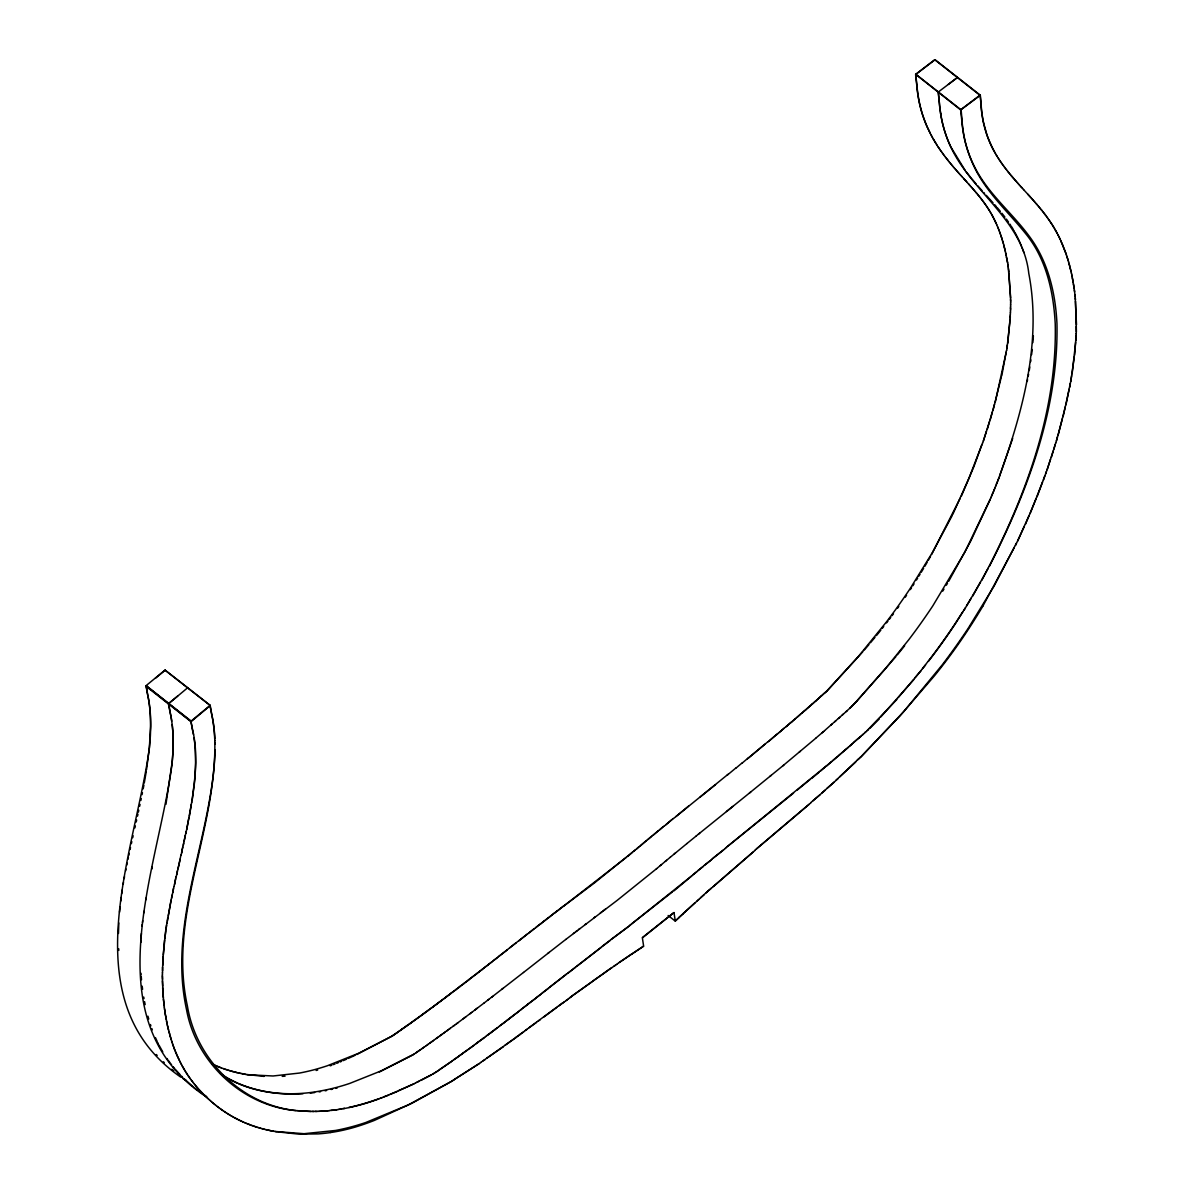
<?xml version="1.0" encoding="UTF-8"?>
<svg xmlns="http://www.w3.org/2000/svg" width="1194" height="1194" viewBox="0 0 1194 1194"><rect width="100%" height="100%" fill="white"/><g stroke="black" fill="none" stroke-linecap="round" stroke-linejoin="round"><path stroke-width="1.5" d="M162.354 974.02L162.533 979.304M1010.691 304.455L1010.542 302.709M1076.51 324.813L1075.212 297.978M162.533 974.155L162.384 972.289M1010.676 306.082L1010.527 304.336M118.49 933.454L118.818 922.947M162.548 972.423L162.488 967.05M1010.512 305.948L1010.617 309.35M1076.316 326.41L1076.287 333.529M162.578 970.677L162.891 958.17M1010.482 307.589L1010.572 310.992M1076.361 331.768L1075.51 301.216M1010.512 312.634L1010.408 310.858M162.712 965.424L163.011 956.379M1010.452 314.291L1010.348 312.515M1076.212 335.29L1076.122 333.395M1010.273 314.156L1010.288 317.619M1076.048 335.156L1075.928 340.633M140.847 942.409L140.937 940.633M1010.199 315.813L1010.079 320.962M1075.958 336.932L1074.675 355.14M141.041 938.842L141.414 933.454M1010.02 319.156L1007.766 343.23M1033.362 335.902L1032.87 342.648M163.175 956.513L164.503 939.976M1075.645 342.29L1072.122 373.841M163.294 954.722L165.697 930.663M1009.796 322.499L1006.975 348.514M119.549 912.186L120.072 906.724M142.071 926.171L142.265 924.335M1032.213 349.484L1031.601 354.663M142.459 922.499L142.683 920.649M1074.301 356.857L1070.809 381.483M164.876 938.26L166.533 925.007M120.698 901.201L121.176 897.485M143.638 913.201L143.907 911.335M1030.646 361.663L1030.9 359.901M121.684 893.739L122.251 889.993M1007.348 344.857L1006.691 350.305M166.13 928.917L166.847 923.111M146.534 769.757L149.384 747.548L150.534 726.34A300.052 149.369 -51.8 0 0 150.399 717.863L150.325 716.206A285.112 141.937 -51.8 0 0 150.011 711.266L149.713 708.027A261.71 130.28 -51.8 0 0 147.802 695.49L146.101 685.64L165.145 669.998M192.1 800.696L194.338 783.965A355.155 176.802 -51.8 0 0 194.876 778.503L195.577 767.802A301.142 149.907 -51.8 0 0 195.741 762.578L195.413 749.071A248.755 123.833 -51.8 0 0 194.622 740.967A240.009 119.49 -51.8 0 0 194.174 737.817A236.651 117.818 -51.8 0 0 193.637 734.713A233.875 116.43 -51.8 0 0 192.667 730.146L191.01 721.683L210.01 705.758L211.666 714.221A242.904 120.922 -51.8 0 1 212.353 717.31A261.904 130.385 -51.8 0 1 213.278 722.489L213.532 724.161A274.53 136.668 -51.8 0 1 214.517 733.056A283.635 141.19 -51.8 0 1 214.845 738.519M191.786 802.592L194.174 783.831A354.543 176.503 -51.8 0 0 194.712 778.369A328.977 163.772 -51.8 0 0 195.234 771.205L195.547 763.354A302.977 150.817 -51.8 0 0 195.488 754.966A283.784 141.28 -51.8 0 0 195.174 748.325A272.322 135.564 -51.8 0 0 194.756 743.444L194.01 737.683M146.235 771.652L144.265 783.07M167.011 923.246L167.787 917.41M191.622 802.458L189.443 815.965M1001.751 375.871L1006.527 350.17M1029.825 366.991L1029.243 370.573M167.324 921.35L171.055 900.067M191.309 804.353L186.727 829.531M1006.244 351.946L995.199 402.423M1071.645 375.617L1069.72 387.274M123.176 884.306L123.489 882.411M145.728 899.977L146.056 898.067M168.294 915.619L171.861 896.187M124.176 878.59L124.519 876.665M1028.273 376.006L1028.601 374.185M143.922 784.995L143.19 788.846M1070.287 383.274L1065.973 404.87M165.936 804.338L172.279 761.22A345.797 172.145 -51.8 0 0 172.563 757.638A318.007 158.309 -51.8 0 0 173.115 745.325A281.978 140.37 -51.8 0 0 172.831 731.803L172.712 730.161A264.292 131.564 -51.8 0 0 172.264 725.295L171.414 718.967A246.845 122.892 -51.8 0 0 170.563 714.34L168.653 703.535M188.906 817.756L185.906 833.442M125.624 870.904L125.997 868.963M1027.213 381.468L1027.571 379.647M142.056 794.652L142.444 792.712M1069.182 389.08L1063.078 416.781M126.773 865.098L127.176 863.158M140.862 800.473L141.265 798.532M171.623 898.261L172.264 894.231M172.429 894.366L173.503 888.366M127.982 859.262L128.4 857.322M139.638 806.323L140.056 804.368M172.831 892.411L173.921 886.411M186.16 831.352L183.354 845.218M128.818 855.367L129.236 853.411M138.385 812.189L138.802 810.233M185.324 835.263L184.055 841.158M151.877 869.008L152.295 867.038M174.085 886.545L175.652 878.575M137.534 816.114L137.952 814.144M174.518 884.59L176.085 876.605M130.086 849.501L130.519 847.546M183.622 843.113L181.145 855.068M136.22 821.994L136.668 820.039M131.385 843.621L131.818 841.651M176.249 876.739L177.413 870.695M182.742 847.053L181.861 850.994M134.907 827.89L135.355 825.935M132.698 837.725L133.146 835.755M176.697 874.769L180.981 854.934M181.592 853.098L182.025 851.128M178.025 868.859L180.249 859.008M1001.169 377.602L993.065 410.109M1065.332 406.721L1058.197 434.87M1062.391 418.646L1056.436 440.959M994.512 404.214L990.244 419.751M992.348 411.9L987.229 429.422M1057.451 436.765L1055.824 442.989M1055.66 442.855L1053.959 449.108M1055.048 444.899L1051.362 457.302M989.483 421.542L983.363 441.079M1012.676 438.422L999.438 476.302M1053.153 451.019L1047.198 469.675M986.438 431.228L982.692 443.019M1050.511 459.227L1045.735 473.824M982.513 442.899L973.946 466.511L961.289 496.316M981.841 444.84L968.946 478.242L952.797 514.405M1046.302 471.615L1043.481 480.048M1044.825 475.764L1037.093 496.764M1000.184 474.331C1022.915 410.527 1041.914 341.394 1028.78 273.381C1022.84 219.338 970.274 191.338 949.723 144.653A371.528 184.951 -51.8 0 1 948.006 140.564A344.827 171.667 -51.8 0 1 946.409 136.325L946.141 135.549A309.156 153.907 -51.8 0 1 944.2 129.609L942.917 124.952A277.933 138.355 -51.8 0 1 940.588 113.34M1042.556 482.003L1030.123 513.614M999.915 475.496L997.93 480.227M999.169 477.466L996.378 484.152M997.632 481.406L995.602 486.137M994.811 488.107L996.065 485.361M1036.079 498.734L1025.482 524.196M994.005 490.077L995.259 487.331M994.468 489.316L992.378 494.032M993.647 491.301L991.542 496.017M990.707 498.002L991.99 495.256M991.154 497.241L964.677 552.494L932.857 605.791A325.007 161.787 -51.8 0 1 928.992 611.567L927.678 613.492A319.843 159.22 -51.8 0 1 918.365 626.76A296.291 147.504 -51.8 0 1 915.649 630.507A318.664 158.638 -51.8 0 1 912.888 634.238A312.335 155.489 -51.8 0 1 908.694 639.82L885.112 669.118L858.396 699.311M990.304 499.241L970.618 541.3L948.693 581.284M1029.049 515.599L1017.586 541.181M1024.362 526.181L1015.527 545.449M960.2 498.182L931.604 554.509M1016.392 543.18L994.154 585.97L968.274 628.193A351.454 174.966 -51.8 0 1 964.095 634.432L962.677 636.506A355.066 176.757 -51.8 0 1 959.842 640.641A341.693 170.1 -51.8 0 1 954.051 648.849A333.738 166.145 -51.8 0 1 948.14 656.984A338.753 168.638 -51.8 0 1 942.096 665.043L903.679 711.669L860.993 756.877M1014.318 547.449L982.722 606.388M952.319 515.36L932.245 552.807L910.425 588.149A325.007 161.787 -51.8 0 1 906.544 593.925L905.246 595.836A319.843 159.22 -51.8 0 1 895.933 609.119A296.291 147.504 -51.8 0 1 893.202 612.865A318.664 158.638 -51.8 0 1 890.455 616.597A312.335 155.489 -51.8 0 1 886.246 622.164L858.068 656.894L827.352 690.654M981.811 580.269C1023.571 501.599 1057.377 414.169 1055.227 323.798C1053.571 292.739 1046.66 260.456 1027.109 235.457C1008.229 211.562 984.229 190.95 972.155 162.309A371.528 184.951 -51.8 0 1 970.438 158.205A344.827 171.667 -51.8 0 1 968.841 153.981L968.573 153.19A309.156 153.907 -51.8 0 1 966.633 147.25L965.349 142.593A277.933 138.355 -51.8 0 1 963.021 130.982L962.946 130.445A290.903 144.817 -51.8 0 1 962.23 125.206A266.486 132.653 -51.8 0 1 961.737 120.146L960.603 109.833L915.858 74.446M989.423 566.269C1027.631 491.331 1058.66 408.751 1056.959 323.484C1055.496 293.933 1048.571 263.695 1031.362 239.158C1014.034 214.413 989.289 195.338 975.274 168.19A380.916 189.622 -51.8 0 1 973.334 164.339A355.528 176.996 -51.8 0 1 970.931 158.966L970.349 157.578A325.992 162.28 -51.8 0 1 968.737 153.325A309.186 153.922 -51.8 0 1 966.797 147.384L965.513 142.728A283.635 141.19 -51.8 0 1 964.409 137.877A274.53 136.668 -51.8 0 1 962.946 129.37L962.722 127.668A261.904 130.385 -51.8 0 1 962.319 123.982A243.024 120.982 -51.8 0 1 961.916 118.758L961.095 109.639L980.319 95.236L981.125 104.356A233.875 116.43 -51.8 0 0 981.364 107.729A236.651 117.818 -51.8 0 0 981.677 111.012A240.009 119.49 -51.8 0 0 982.08 114.236A248.755 123.833 -51.8 0 0 983.722 123.4L986.886 134.668A301.142 149.907 -51.8 0 0 988.319 138.623L991.602 146.161A355.155 176.802 -51.8 0 0 993.408 149.757L994.035 150.922M988.184 568.135L972.647 596.164M980.513 582.12L964.23 609.955M930.484 556.494L928.216 560.464M927.081 562.434L924.768 566.389M946.335 585.224L947.514 583.254M971.289 598.015L966.498 605.895M965.289 607.865L955.454 623.567A325.141 161.862 -51.8 0 1 951.588 629.342L950.29 631.268A328.768 163.668 -51.8 0 1 946.335 636.984A318.813 158.712 -51.8 0 1 940.962 644.536L939.603 646.417A318.589 158.608 -51.8 0 1 935.484 652.014A312.44 155.533 -51.8 0 1 931.29 657.596L928.454 661.297M962.827 611.776L955.29 623.447A325.007 161.787 -51.8 0 1 951.424 629.223L950.111 631.133A319.843 159.22 -51.8 0 1 940.797 644.417A296.291 147.504 -51.8 0 1 938.081 648.163A318.664 158.638 -51.8 0 1 935.32 651.879A312.335 155.489 -51.8 0 1 931.126 657.461L922.499 668.536M905.276 597.179L906.544 595.299M892.112 615.611L893.47 613.791M889.366 619.253L890.739 617.432M886.56 622.88L887.963 621.074M925.574 664.983L915.111 677.685M921.201 670.506L898.261 697.565M897.351 654.849L903.216 647.566A311.44 155.041 -51.8 0 0 904.649 645.745M876.456 635.566L879.396 631.954A317.888 158.25 -51.8 0 0 880.844 630.133M895.873 656.67L856.799 701.027M874.978 637.372L870.471 642.775M913.783 679.64L880.829 716.952M868.948 644.581L864.352 649.969M862.799 651.76L826.084 691.789M896.858 699.49L867.172 730.489M855.188 702.759L858.352 699.46M879.396 718.818L869.859 728.355M853.591 704.46L856.74 701.191M851.979 706.176L855.128 702.908M853.501 704.609L849.785 708.296M851.889 706.326L846.009 711.714M859.232 758.593L899.918 715.967L934.32 675.983A344.051 171.279 -51.8 0 0 939.036 670.088L940.588 668.103A299.604 149.146 -51.8 0 0 948.215 658.133L949.708 656.133A265.083 131.967 -51.8 0 0 954.155 650.058A292.321 145.519 -51.8 0 0 972.319 623.223A336.201 167.369 -51.8 0 0 982.722 606.373M857.307 760.175L858.74 758.787M860.486 757.071L839.591 776.936M855.725 762.011L836.009 780.219M679.222 917.44L675.326 921.096L673.968 912.574L642.506 937.753M679.043 917.395L695.102 902.664M682.774 914.126L675.162 921.022L668.147 915.499M682.61 914.097L704.251 894.56M837.964 778.712L827.039 788.309M697.072 901.022L698.863 899.395M834.397 781.98L821.651 793.1M825.935 691.759L812.204 704.176M824.83 692.923L827.203 690.625M824.681 692.893L821.039 696.326M847.262 710.624L824.517 730.668M868.605 729.489L849.486 746.116M700.46 897.813L711.221 888.187M842.218 715.102L843.471 713.967M864.65 732.743L865.919 731.623M820.89 696.281L815.995 700.818M705.833 892.993L709.43 889.784M862.292 735.131L863.561 733.997M838.427 718.504L839.695 717.385M861.023 736.25L858.501 738.489M709.639 889.754L754.802 850.576M825.412 790.04L812.621 800.995M815.845 700.774L809.666 706.4M834.636 721.818L835.904 720.713M858.337 738.355L853.277 742.802M713.236 886.56L752.996 852.128M808.413 707.505L812.039 704.132M830.845 725.161L832.114 724.042M820.009 794.816L810.816 802.562M808.248 707.46L804.607 710.818M809.517 706.341L805.875 709.714M852.173 744.041L845.845 749.548M804.457 710.758L797.01 717.4M802.084 713.027L805.726 709.669M848.218 747.22L842.054 752.817M821.979 732.862L824.517 730.698M845.68 749.414L838.084 755.951M810.98 802.696L756.444 848.904M800.652 714.057L791.935 721.743M823.248 731.803L815.636 738.31M809.174 804.263L754.638 850.441M795.592 718.415L790.667 722.833M840.785 753.907L826.815 765.787M815.651 738.34L782.592 766.026M836.815 757.041L833.009 760.279M790.518 722.758L785.592 727.146M791.786 721.683L786.861 726.071M627.611 856.561L635.059 850.009M672.476 891.858L629.238 925.723M831.725 761.354L820.472 771.13M784.159 728.146L776.697 734.638M786.712 725.997L779.249 732.504M673.923 890.918L691.714 875.993M632.521 852.143L594.657 882.784L563.822 905.992M656.685 868.605L617.104 900.425L565.747 939.469M826.651 765.652L725.952 847.695M633.954 851.203L638.88 846.8M636.506 849.068L646.506 840.457M656.401 868.844L666.565 860.337M180.757 1077.122C70.491 1000.841 135.086 853.65 149.295 748.534A354.543 176.503 -51.8 0 0 149.832 743.086A328.977 163.772 -51.8 0 0 150.369 735.922L150.683 728.071A302.977 150.817 -51.8 0 0 150.623 719.669A283.784 141.28 -51.8 0 0 150.295 713.027A272.322 135.564 -51.8 0 0 149.877 708.146L149.131 702.385A236.755 117.863 -51.8 0 0 148.593 699.281A234.009 116.49 -51.8 0 0 147.638 694.714L146.071 686.177M168.414 703.908L170.07 712.37A234.009 116.49 -51.8 0 1 171.04 716.922A236.755 117.863 -51.8 0 1 171.563 720.042L171.742 721.206M193.473 734.579A234.009 116.49 -51.8 0 0 192.503 730.012L190.936 721.474M776.548 734.549L767.802 742.056M777.816 733.489L769.07 740.996M660.207 865.65L661.476 864.575M799.144 752.31L800.413 751.235M640.312 845.874L651.596 836.233M665.297 861.396L670.386 857.158M819.203 772.19L811.562 778.533M155.295 678.371L165.13 670.207L210.189 705.43L165.205 670.237M168.563 703.729L187.562 687.848M209.995 705.505L191.144 721.072L146.265 685.774L190.995 721.37M647.954 839.516L657.969 830.994M767.638 741.967L748.698 757.772M670.386 857.158L686.938 843.546M692.818 874.814L703.162 866.531M810.129 779.458L797.383 789.95M653.043 835.307L663.058 826.815M765.1 744.086L747.429 758.817M674.192 854.009L675.476 852.949M696.803 871.784L631.522 924.022M697.908 870.59L710.818 860.277M783.876 764.996L749.459 793.025M168.697 703.415L177.727 696.012M659.401 830.069L664.342 825.77M704.266 865.351L712.087 859.232M664.506 825.89L671.983 819.547M665.774 824.845L673.267 818.502M686.938 843.531L695.863 836.278M769.861 776.458L771.13 775.428M793.562 793.07L727.221 846.665M742.325 762.966L748.534 757.683M711.923 859.098L723.564 849.904M713.191 858.068L724.833 848.874M673.431 818.621L688.565 806.114M675.968 816.547L728.131 774.234M735.952 768.145L742.161 762.876M695.863 836.263L750.727 791.995M698.415 834.188L699.684 833.158M727.012 775.369L735.788 768.055M724.668 848.74L726.116 847.83M700.221 796.965L715.534 784.637M726.474 811.532L732.862 806.398M626.178 857.516L557.419 910.918M673.894 912.574L642.342 937.618L643.641 946.245L632.223 953.782M509.868 947.693L516.271 942.678M498.346 956.707L527.778 933.678M507.465 949.797L493.226 960.707M518.987 940.782L534.181 928.678M497.226 957.812L488.107 964.692M529.226 932.783L539.315 924.693M523.509 972.468L549.106 952.439M523.509 972.453L491.48 997.333M547.822 953.424L565.747 939.454M549.777 987.095L566.419 974.08M542.091 993.095L610.149 940.439M548.658 988.229L535.688 998.094M567.866 973.214L575.553 967.215M492.107 961.797L484.257 967.677M535.628 927.783L540.583 923.693M488.271 964.797L481.704 969.677M540.986 994.229L528.017 1004.064M576.821 966.215L601.164 947.32M535.867 998.229L522.882 1008.034M539.479 924.798L544.434 920.708M540.748 923.798L548.27 917.723M479.137 971.662L484.421 967.782M544.598 920.813L557.255 910.798M481.854 969.767L476.57 973.647M528.181 1004.199L520.315 1010.02M548.434 917.843L554.688 912.783M479.301 971.752L471.451 977.602M476.734 973.737L468.884 979.573M501.734 989.408L503.017 988.408M521.778 1009.169L517.763 1012.005M554.852 912.888L563.658 905.873M471.615 977.707L467.6 980.572M573.433 933.499L574.717 932.514M576.001 931.529L577.284 930.529M519.211 1011.139L512.629 1015.945M517.927 1012.139L511.345 1016.945M469.048 979.677L463.75 983.528M467.764 980.662L459.899 986.468M578.568 929.544L579.851 928.559M492.764 996.333L483.794 1003.244M487.63 1000.274L488.913 999.288M602.283 946.2L628.119 926.828M512.793 1016.079L508.778 1018.9M511.51 1017.064L507.495 1019.885M934.753 59.7L915.574 74.416L916.708 84.714A266.247 132.534 -51.8 0 0 917.201 89.789A289.217 143.981 -51.8 0 0 918.47 98.401A300.992 149.832 -51.8 0 0 919.455 103.326A310.186 154.414 -51.8 0 0 921.007 109.624A326.365 162.474 -51.8 0 0 922.813 115.654L923.813 118.549A344.782 171.637 -51.8 0 0 925.41 122.788A371.707 185.04 -51.8 0 0 927.111 126.877L930.38 133.534M938.171 92.192L939.305 102.49A266.486 132.653 -51.8 0 0 939.797 107.564A290.903 144.817 -51.8 0 0 940.514 112.788L940.588 113.34M948.275 84.446L957.543 77.416L938.35 91.968L939.439 103.43A265.784 132.31 -51.8 0 0 939.976 108.744L940.976 115.624A303.097 150.892 -51.8 0 0 945.782 134.474M935.111 59.775L980.14 95.102L960.603 109.833M463.914 983.617L458.615 987.438M584.97 924.619L586.254 923.649M506.211 1020.87L508.957 1019.034M507.674 1020.019L503.659 1022.825M460.063 986.557L456.048 989.408M458.78 987.542L450.914 993.304M483.779 1003.229L472.242 1012.019M611.253 939.32L630.686 924.902M505.107 1021.974L501.092 1024.78M503.823 1022.959L499.808 1025.765M456.212 989.498L449.631 994.274M501.256 1024.915L498.525 1026.736M593.955 917.768L595.239 916.798M474.809 1010.079L477.361 1008.109M498.689 1026.87L494.659 1029.646M497.405 1027.84L492.092 1031.586M448.347 995.244L451.078 993.393M447.063 996.214L449.795 994.363M456.809 1023.571L472.227 1012.005M494.838 1029.78L490.809 1032.556M445.78 997.184L448.511 995.333M447.228 996.303L440.646 1001.035M445.944 997.259L439.362 1002.005M600.373 912.917L601.672 911.947M602.955 910.977L605.522 909.052M469.66 1013.945L470.943 1012.975M492.271 1031.72L488.242 1034.482M490.973 1032.691L486.958 1035.452M465.809 1016.84L463.242 1018.766M488.406 1034.616L485.674 1036.407M438.064 1002.96L440.81 1001.124M485.839 1036.541L483.092 1038.332M436.78 1003.915L439.511 1002.079M435.497 1004.87L438.228 1003.035M484.555 1037.496L477.958 1042.153M483.272 1038.467L480.525 1040.243M434.213 1005.826L436.944 1003.99M432.929 1006.781L435.661 1004.945M458.093 1022.601L455.526 1024.527M480.689 1040.377L475.376 1044.049M434.377 1005.9L427.78 1010.587M430.347 1008.691L433.079 1006.855M427.153 1045.049L455.526 1024.497M478.122 1042.287L462.496 1053.451M529.002 1027.706L562.105 1003.259M536.524 1022.392L525.33 1030.422M538.36 1021.034L540.21 1019.676M543.882 1016.96L556.762 1007.452M430.512 1008.766L426.482 1011.527M452.944 1026.407L454.227 1025.452M527.33 1029.183L519.808 1034.482M523.659 1031.9L516.136 1037.183M558.598 1006.094L571.463 996.632M474.257 1045.138L469.108 1048.899M562.27 1003.378L564.105 1002.035M519.972 1034.616L505.092 1045.213M565.956 1000.676L567.792 999.333M425.198 1012.467L427.93 1010.646M423.915 1013.407L426.646 1011.602M449.078 1029.243L450.362 1028.303M569.463 997.856L593.552 980.647M516.301 1037.302L486.674 1058.272M422.616 1014.348L425.362 1012.542M421.333 1015.288L424.064 1013.482M446.511 1031.123L447.795 1030.183M422.78 1014.422L417.467 1018.094M421.497 1015.363L413.602 1020.885M443.929 1033.004L445.213 1032.064M467.824 1049.839L458.615 1056.227M571.389 996.438L604.597 972.797M442.631 1033.944L440.064 1035.81M417.616 1018.154L411.02 1022.736M462.66 1053.586L453.451 1059.914M438.765 1036.735L436.183 1038.586M503.42 1046.675L482.988 1060.809M413.751 1020.945L409.721 1023.661M458.794 1056.362L439.228 1069.869M411.169 1022.795L407.139 1025.497M409.885 1023.706L405.841 1026.407M433.601 1040.437L429.736 1043.183M593.493 980.528L606.433 971.498M404.557 1027.318L407.288 1025.542M452.332 1060.973L435.347 1072.54M403.259 1028.228L406.005 1026.452M401.975 1029.138L404.706 1027.362M428.437 1044.108L425.855 1045.959M400.677 1030.049L403.423 1028.273M379.379 1071.988L412.915 1054.944L425.855 1045.929M604.507 972.722L617.492 963.797M402.124 1029.183L398.095 1031.855M424.557 1046.825L421.975 1048.645M606.358 971.423L611.865 967.573M400.826 1030.094L396.796 1032.765M395.498 1033.661L398.244 1031.9M420.676 1049.541L415.497 1053.123M613.806 966.349L615.641 965.08M394.199 1034.556L396.945 1032.795M392.916 1035.452L395.647 1033.691M617.388 963.752L643.476 946.17M484.988 1059.675L481.137 1062.078M391.617 1036.332L394.363 1034.586M393.065 1035.482L356.722 1054.541M438.094 1070.899L432.631 1074.018M619.223 962.483L632.089 953.737M391.766 1036.362L358.678 1053.242L327.365 1065.749A312.425 155.533 -51.8 0 1 321.022 1067.764A307.5 153.071 -51.8 0 1 314.783 1069.57A319.813 159.205 -51.8 0 1 305.53 1071.824L304.007 1072.152A325.126 161.847 -51.8 0 1 299.455 1073.063L273.068 1075.988L247.546 1074.734M414.199 1054.004L381.125 1070.884L349.797 1083.391A312.425 155.533 -51.8 0 1 343.469 1085.421A307.5 153.071 -51.8 0 1 337.215 1087.212A319.813 159.205 -51.8 0 1 327.962 1089.48L326.44 1089.809A325.126 161.847 -51.8 0 1 321.887 1090.704C287.545 1097.45 249.815 1093.54 220.353 1073.54M481.316 1062.212L453.884 1079.794M479.466 1063.466L452.048 1080.913M453.705 1080.122L411.975 1103.241L374.364 1120.42A344.185 171.339 -51.8 0 1 369.11 1122.42L367.364 1123.061A299.649 149.175 -51.8 0 1 358.737 1125.987L357.036 1126.524A265.113 131.967 -51.8 0 1 353.648 1127.539A292.306 145.519 -51.8 0 1 330.648 1132.509M451.869 1081.242L408.154 1104.972L365.648 1122.554A338.753 168.638 -51.8 0 1 360.498 1124.226A333.738 166.145 -51.8 0 1 353.693 1126.24A346.156 172.324 -51.8 0 1 341.977 1129.151L340.335 1129.509A351.454 174.966 -51.8 0 1 335.41 1130.479L304.037 1133.703L275.187 1131.479M434.512 1073.212L417.184 1082.033M431.079 1075.078L420.781 1080.451M419.064 1081.316L415.482 1082.883M415.646 1083.018L398.498 1090.794M413.93 1083.853L390.154 1094.346M355.021 1055.332L348.275 1058.421M346.588 1059.168L343.26 1060.615M396.99 1091.659L383.558 1096.958M339.962 1062.003L341.603 1061.317M336.678 1063.332L338.32 1062.675M388.662 1095.152L380.304 1098.196M382.095 1097.719L372.244 1101.032A312.425 155.533 -51.8 0 1 365.901 1103.062A307.5 153.071 -51.8 0 1 359.648 1104.853A319.813 159.205 -51.8 0 1 350.394 1107.122L348.872 1107.45M378.841 1098.928L372.409 1101.166A312.44 155.533 -51.8 0 1 366.065 1103.196A318.589 158.608 -51.8 0 1 362.931 1104.122L361.364 1104.554A318.813 158.712 -51.8 0 1 355.17 1106.181A328.768 163.668 -51.8 0 1 350.573 1107.256L349.036 1107.584A325.141 161.862 -51.8 0 1 344.484 1108.495M316.141 1070.481L317.679 1070.033M331.111 1089.495L332.633 1089.137M342.812 1108.629L344.32 1108.36M344.484 1108.495L341.305 1108.898M339.812 1109.136L341.469 1109.017M338.32 1109.375L339.977 1109.271M338.484 1109.51L330.917 1110.345M336.992 1109.733L334.036 1110.136M314.649 1092.57L313.186 1092.749A329.425 163.996 -51.8 0 1 310.261 1093.107M332.559 1110.316L329.454 1110.51M329.619 1110.629L323.649 1110.987M328.171 1110.778L320.783 1111.166M282.217 1076.361L283.635 1076.272A309.903 154.28 -51.8 0 0 285.067 1076.167M303.037 1093.719C281.217 1095.062 258.904 1092.241 238.651 1083.794M322.38 1111.211L319.35 1111.226M317.932 1111.286L319.529 1111.36M318.097 1111.42L315.112 1111.345M316.694 1111.45L312.306 1111.375M313.873 1111.495L304.037 1111.136M311.082 1111.495L302.679 1111.047M264.068 1076.406L246.77 1074.496M301.336 1110.957L302.843 1111.181M301.5 1111.092L298.649 1110.733M300.157 1110.987L297.321 1110.599M297.485 1110.733C242.486 1105.823 196.189 1060.033 187.413 1006.035C169.354 923.977 208.831 844.919 214.233 763.861A371.707 185.04 -51.8 0 0 214.651 756.25A344.767 171.637 -51.8 0 0 214.771 752.474L214.786 751.459A309.142 153.892 -51.8 0 0 214.845 743.937L214.801 742.071M296.157 1110.599C242.337 1106.107 195.98 1062.361 186.503 1009.482C169.011 929.365 204.756 851.531 213.487 772.816A380.916 189.622 -51.8 0 0 214.233 765.011A355.528 176.996 -51.8 0 0 214.636 759.22L214.741 757.309A325.992 162.28 -51.8 0 0 214.995 749.698M277.918 1131.912L298.575 1134.106L318.082 1133.897A336.335 167.429 -51.8 0 0 330.634 1132.539M276.709 1131.822L272.471 1130.987M246.934 1074.63L241.651 1073.555M245.636 1074.406L240.382 1073.302M273.993 1131.375L268.456 1130.181M271.292 1130.867L267.143 1129.882M240.546 1073.436L237.875 1072.749M239.293 1073.167L234.173 1071.854M265.829 1129.584L267.307 1130.017M236.8 1072.6L231.74 1071.212M264.516 1129.255L265.993 1129.703M263.217 1128.927L264.68 1129.39M261.919 1128.584L263.381 1129.061M233.128 1071.675L230.532 1070.869M260.635 1128.226L262.098 1128.718M259.367 1127.867L260.799 1128.36M229.338 1070.511L230.711 1071.003M258.098 1127.494L259.531 1128.002M228.144 1070.152L229.502 1070.645M256.829 1127.106L258.262 1127.629M226.964 1069.779L228.308 1070.287M256.994 1127.24L254.322 1126.285M225.785 1069.406L227.129 1069.914M255.74 1126.837L253.083 1125.867M224.606 1069.003L225.95 1069.54M223.442 1068.6L224.785 1069.137M251.859 1125.435L253.247 1126.002M223.621 1068.734L221.144 1067.764M252.024 1125.569L248.203 1124.061M250.8 1125.121L246.994 1123.584M221.308 1067.899L218.875 1066.884M220.174 1067.466L217.741 1066.436M245.8 1123.091L247.173 1123.718M217.92 1066.57L215.517 1065.496M244.621 1122.599L245.979 1123.226M216.801 1066.108L214.413 1065.003M244.785 1122.733L242.263 1121.554M237.546 1083.316L228.89 1079.137M243.606 1122.211L241.113 1121.017M213.323 1064.511L214.577 1065.138M212.233 1064.003L213.487 1064.645M239.949 1120.479L241.278 1121.151M238.8 1119.927L240.113 1120.614M238.964 1120.047L235.397 1118.181M237.83 1119.479L234.293 1117.584M233.173 1116.972L234.457 1117.718M227.83 1078.57L222.681 1075.555M232.069 1116.36L233.352 1117.106M230.979 1115.718L232.248 1116.48M185.025 1079.794L186.115 1080.436M229.89 1115.077L231.143 1115.853M207.457 1097.435L204.249 1095.45M228.815 1114.435L230.054 1115.211M182.876 1078.48L183.951 1079.137M227.741 1113.763L228.979 1114.554M226.681 1113.092L227.905 1113.898M204.89 1095.331L205.935 1096.002M225.621 1112.405L226.845 1113.226M203.189 1094.764C92.923 1018.527 157.518 871.232 171.742 766.175A354.543 176.503 -51.8 0 0 172.279 760.727A328.977 163.772 -51.8 0 0 172.802 753.563L173.115 745.713A302.977 150.817 -51.8 0 0 173.055 737.325A283.784 141.28 -51.8 0 0 172.742 730.668A272.322 135.564 -51.8 0 0 172.309 725.803L172.19 724.624M224.576 1111.718L225.785 1112.539M223.532 1111.017L224.741 1111.853M201.756 1093.226L202.786 1093.943M222.487 1110.301L223.696 1111.151M222.666 1110.435L220.442 1108.853M199.697 1091.794L200.726 1092.51M221.636 1109.719L219.427 1108.107M177.772 1073.869L178.787 1074.6M218.427 1107.36L219.606 1108.241M197.682 1090.301L193.727 1087.227M217.427 1106.599L218.592 1107.495M216.442 1105.823L217.592 1106.734M979.796 95.132L934.917 59.834L915.902 74.326L960.782 109.624M145.981 686.266L190.846 721.549M215.457 1105.047L216.607 1105.957M173.772 1070.839L171.817 1069.257M214.472 1104.256L215.621 1105.181M213.502 1103.465L214.651 1104.39M192.756 1086.421L184.324 1078.883M212.547 1102.659L213.681 1103.599M211.592 1101.838L212.711 1102.793M210.637 1101.017L211.756 1101.972M209.696 1100.181L210.816 1101.152M208.771 1099.346L209.875 1100.316M207.846 1098.495L208.935 1099.465M206.92 1097.629L208.01 1098.614M206.01 1096.764L207.084 1097.764M163.369 1061.764L164.294 1062.63M205.099 1095.883L206.174 1096.898M204.204 1095.002L205.264 1096.017M203.308 1094.107L204.368 1095.137M181.637 1076.227L182.533 1077.122M202.428 1093.197L203.487 1094.241M201.547 1092.286L202.592 1093.331M200.682 1091.376L201.726 1092.42M179.891 1074.406L175.637 1069.705M199.816 1090.435L200.846 1091.495M156.324 1054.526L157.19 1055.466M1023.646 189.622L1020.915 186.667M1023.467 189.488L1030.467 197.129M1021.93 187.742L1020.049 185.727M198.965 1089.495L199.995 1090.57M1027.75 194.174L1031.317 198.085M983.722 192.518L984.572 193.458M986.289 195.338L988.826 198.159M966.155 181.249L963.603 178.428M1019.198 184.786L1020.228 185.861M989.677 199.085L993.035 202.831M961.722 176.399L966.991 182.189M960.871 175.443L961.886 176.533M966.827 182.055L969.513 184.995M1018.363 183.846L1019.377 184.921M982.005 190.607L977.722 185.801M960.006 174.503L961.036 175.578M968.513 183.921L970.349 185.921M1017.512 182.891L1018.527 183.966M1031.153 197.95L1032.168 199.025M959.155 173.533L960.185 174.623M1032.004 198.891L1033.019 199.98M198.129 1088.555L199.144 1089.629M1016.661 181.936L1017.676 183.025M958.304 172.578L959.319 173.667M970.185 185.786L971.185 186.861M1032.84 199.846L1033.855 200.92M1016.825 182.07L1014.99 180.025M971.006 186.727L972.006 187.801M957.454 171.608L958.469 172.712M1033.691 200.801L1034.691 201.89M1015.99 181.115L1014.139 179.07M956.603 170.638L957.618 171.742M971.841 187.667L972.826 188.727M197.294 1087.6L198.294 1088.689M1034.526 201.756L1035.526 202.846M994.692 204.696L996.318 206.577M972.662 188.592L973.647 189.667M955.752 169.667L956.767 170.772M954.901 168.697L955.916 169.802M1035.362 202.711L1037.183 204.771M1014.318 179.204L1010.84 175.19M973.483 189.533L974.453 190.607M976.02 183.846L971.812 178.876M954.051 167.712L955.066 168.817M1036.198 203.667L1038.019 205.741M196.458 1086.63L197.458 1087.734M1013.482 178.234L1010.02 174.205M974.289 190.473L975.259 191.547M953.2 166.727L954.215 167.847M997.139 207.517L1000.318 211.308M975.095 191.413L976.856 193.443M952.364 165.727L953.379 166.847M1037.84 205.607L1038.84 206.711M975.901 192.368L978.438 195.338M951.528 164.727L952.528 165.862M195.637 1085.659L196.622 1086.764M174.802 1068.734L173.175 1066.779M1038.661 206.577L1039.646 207.696M950.693 163.727L951.693 164.862M1039.481 207.562L1040.467 208.666M949.857 162.712L950.857 163.862M194.831 1084.674L195.801 1085.779M1009.214 173.22L1010.199 174.339M977.483 194.264L979.214 196.294M1040.287 208.547L1042.078 210.651M949.021 161.697L950.021 162.847M970.976 177.861L966.05 171.623M1009.378 173.354L1007.602 171.235M194.025 1083.674L194.995 1084.794M1041.108 209.532L1042.869 211.651M949.2 161.832L946.558 158.608M1008.572 172.369L1006.811 170.235M1001.885 213.219L1004.915 217.099M979.035 196.174L979.976 197.264M948.364 160.802L945.752 157.563M193.234 1082.674L194.189 1083.809M979.811 197.129L980.737 198.219M1042.705 211.532L1045.989 215.726M1006.035 169.22L1006.99 170.369M980.572 198.085L982.244 200.159M193.398 1082.794L191.667 1080.63M170.787 1063.764L171.578 1064.779M1043.496 212.532L1046.75 216.756M1005.244 168.205L1006.199 169.354M981.319 199.055L982.975 201.144M944.947 156.504L945.917 157.683M192.607 1081.779L190.891 1079.6M1004.467 167.175L1005.408 168.339M944.141 155.444L945.111 156.638M943.335 154.369L944.305 155.578M1003.706 166.145L1004.647 167.309M965.259 170.563L950.827 146.937A372.095 185.234 -51.8 0 1 949.618 144.28A344.32 171.399 -51.8 0 1 945.767 134.489M982.811 201.01L983.707 202.129M170.011 1062.735L168.488 1060.66M942.544 153.295L943.514 154.504M1002.945 165.115L1003.87 166.279M1046.586 216.621L1047.511 217.801M983.543 201.995L985.14 204.114M1006.378 219.069L1008.527 222.069M190.144 1078.555L191.07 1079.734M941.767 152.205L942.708 153.429M1002.199 164.056L1003.109 165.235M1047.347 217.666L1048.272 218.86M984.259 202.98L985.841 205.114M940.976 151.116L941.932 152.339M189.383 1077.495L190.309 1078.689M1001.453 163.011L1002.363 164.19M1048.093 218.726L1049.004 219.92M940.2 150.011L941.156 151.25M189.562 1077.63L187.921 1075.361M167.011 1058.541L167.742 1059.615M1000.706 161.951L1001.617 163.145M1048.839 219.786L1049.75 220.98M985.677 204.98L986.528 206.129M939.439 148.892L940.379 150.145M188.816 1076.57L187.189 1074.272M999.99 160.877L1000.885 162.085M1049.571 220.845L1050.466 222.054M939.603 149.026L937.932 146.638M986.363 205.995L987.214 207.144M1050.302 221.92L1051.899 224.233M999.259 159.787L1000.154 161.011M1009.9 224.099L1010.587 225.129M938.842 147.907L937.186 145.489M987.05 207.01L987.886 208.159M998.557 158.698L999.438 159.921M1051.019 223.009L1052.601 225.338M187.368 1074.406L185.786 1072.078M987.722 208.025L988.557 209.189M997.856 157.608L998.721 158.832M936.439 144.34L937.35 145.623M186.652 1073.316L185.085 1070.958M1011.243 226.159L1013.184 229.293M988.378 209.054L989.199 210.234M936.618 144.474L934.992 141.996M997.169 156.504L998.02 157.742M1052.436 225.203L1053.974 227.576M989.035 210.099L989.841 211.278M935.887 143.295L932.887 138.385M1053.123 226.323L1054.645 228.711M997.333 156.623L995.811 154.25M184.413 1069.839L185.249 1071.093M989.677 211.144L990.483 212.323M996.647 155.504L995.154 153.116M184.577 1069.973L182.428 1066.391M162.772 1051.944L158.906 1044.974M934.454 140.937L931.529 135.922M990.304 212.204L991.095 213.398M1054.481 228.576L1055.959 231.024M183.906 1068.839L181.786 1065.227M1013.81 230.367L1014.437 231.442M990.93 213.263L991.707 214.472M1055.138 229.726L1057.242 233.367M994.498 151.951L995.318 153.235M991.542 214.338L992.901 216.651M994.677 152.086L993.229 149.623A354.215 176.339 -51.8 0 1 990.856 144.802A333.171 165.862 -51.8 0 1 989.199 141.056L986.96 135.22A302.992 150.832 -51.8 0 1 984.498 127.027A283.769 141.265 -51.8 0 1 983.14 121.191A272.545 135.668 -51.8 0 1 982.558 118.176L981.707 112.505A236.502 117.728 -51.8 0 1 981.199 107.594A234.024 116.505 -51.8 0 1 980.961 104.221L980.14 95.102M1015.034 232.531L1017.93 238.113M932.38 137.295L930.872 134.668M1056.436 232.054L1058.481 235.755M992.139 215.427L993.483 217.756M181.951 1065.361L180.533 1062.854M181.324 1064.182L179.921 1061.66M930.216 133.415L931.036 134.803M1057.69 234.427L1059.078 236.964M993.304 217.621L994.05 218.875M180.085 1061.794L177.025 1055.496M993.871 218.741L994.602 220.009M157.712 1042.556L158.309 1043.765M929.738 132.265L927.29 127.012A371.528 184.951 -51.8 0 1 925.574 122.922A344.827 171.667 -51.8 0 1 923.977 118.684L923.693 117.907A309.156 153.907 -51.8 0 1 921.753 111.967L920.484 107.296A277.933 138.355 -51.8 0 1 918.156 95.684L918.082 95.147A290.903 144.817 -51.8 0 1 917.365 89.923A266.486 132.653 -51.8 0 1 916.873 84.849L915.738 74.535M1058.914 236.83L1059.675 238.188M994.438 219.875L996.229 223.457M179.488 1060.585L175.414 1051.675M1059.511 238.054L1060.257 239.412M994.99 221.009L996.751 224.636M157.13 1041.332L155.429 1037.601M1018.467 239.263L1019.019 240.427M1060.093 239.293L1060.839 240.666M1060.66 240.531L1063.018 245.725M1019.542 241.591L1020.064 242.77M1061.227 241.785L1066.018 253.635M996.572 224.502L998.259 228.218M176.652 1054.377L174.384 1049.093M1020.571 243.964L1021.571 246.367M997.587 226.875L998.736 229.427M1063.376 246.889L1066.466 254.979M175.07 1050.526L173.891 1047.78M998.572 229.293L999.199 230.651M1022.049 247.591L1022.512 248.815M999.035 230.517L999.662 231.89M174.055 1047.899L172.936 1045.123M999.497 231.755L1000.124 233.128M151.832 1028.541L152.31 1029.87M1022.974 250.068L1023.885 252.576M173.578 1046.586L172.473 1043.78M999.945 232.994L1000.557 234.382M1000.393 234.248L1000.99 235.651M172.637 1043.899L171.578 1041.064M150.444 1024.527L150.892 1025.87M1066.302 254.859L1066.929 256.352M1000.826 235.517L1001.841 238.203M172.19 1042.556L169.906 1035.511M1001.259 236.785L1002.244 239.501M1066.749 256.217L1067.794 259.098M1067.197 257.591L1068.212 260.486M171.309 1039.825L168.041 1028.362M1002.064 239.367L1003.393 243.442M1068.048 260.352L1068.63 261.889M1002.467 240.666L1003.766 244.77M148.743 1019.019L147.937 1016.198M1068.466 261.755L1069.794 266.143M1068.869 263.158L1071.212 271.933M169.682 1034.228L168.921 1031.377M1003.587 244.636L1005.124 250.173M1003.945 245.979L1005.452 251.561M1070.003 267.441L1071.54 273.411M168.563 1029.944L167.369 1025.437M167.876 1027.034L167.056 1023.959M1005.273 251.427L1006.348 255.725M1071.376 273.277L1071.869 274.889M1005.587 252.8L1007.646 262.859M1071.69 274.754L1072.167 276.381M167.22 1024.094L166.444 1020.974M145.161 1004.602L144.564 1001.617M1072.003 276.247L1073.302 282.426M166.921 1022.601L165.115 1013.378M1006.452 257.008L1007.885 264.307M1072.302 277.739L1074.257 288.605M166.324 1019.601L164.876 1011.825M210.189 705.43L211.89 715.281A266.262 132.549 -51.8 0 1 212.487 718.4A291.037 144.877 -51.8 0 1 213.532 725.236L213.607 725.788A277.978 138.385 -51.8 0 1 214.681 738.385L214.92 740.355M143.743 997.065L144.011 998.587M1073.391 283.814L1074.675 291.739M1007.721 264.173L1008.109 265.769M1007.945 265.635L1008.318 267.232M165.041 1011.96L164.444 1008.706M1008.154 267.098L1008.915 271.68M164.817 1010.408L164.235 1007.139M1008.363 268.575L1010.676 298.007M1074.301 290.038L1075.227 296.5M142.579 989.333L142.176 986.169M164.399 1007.258L163.862 1003.96M164.205 1005.691L163.369 999.139M1008.915 273.038L1010.706 301.231M1074.884 294.769L1075.525 299.724M163.847 1002.497L162.981 994.259M141.519 979.767L141.25 976.513M163.399 997.662L162.608 987.632M141.011 973.229L141.131 974.886M163.041 992.736L162.399 980.886M118.713 948.767L118.788 950.439M162.712 986.08L162.354 975.752M214.756 740.235L215.01 744.071M1010.527 299.485L1010.706 302.843M923.604 568.344A309.918 154.28 -51.8 0 1 921.246 572.254M920.067 574.21A309.918 154.28 -51.8 0 1 918.873 576.15M917.679 578.09A309.918 154.28 -51.8 0 1 916.47 580.03M914.022 583.881A309.918 154.28 -51.8 0 1 912.798 585.791M911.559 587.702A281.381 140.071 -51.8 0 1 910.321 589.612M898.798 606.462A253.471 126.176 -51.8 0 1 897.485 608.298M883.724 626.507A317.888 158.25 -51.8 0 1 882.291 628.328M335.051 1063.973A317.888 158.25 -51.8 0 1 333.439 1064.615M331.828 1065.227A317.888 158.25 -51.8 0 1 330.216 1065.824M943.947 589.149A329.425 163.996 -51.8 0 1 942.753 591.105M337.23 1087.943A277.187 137.982 -51.8 0 1 335.693 1088.361M326.574 1090.51A292.679 145.698 -51.8 0 1 325.067 1090.823M320.574 1091.659A307.858 153.25 -51.8 0 1 319.096 1091.898"/></g></svg>
